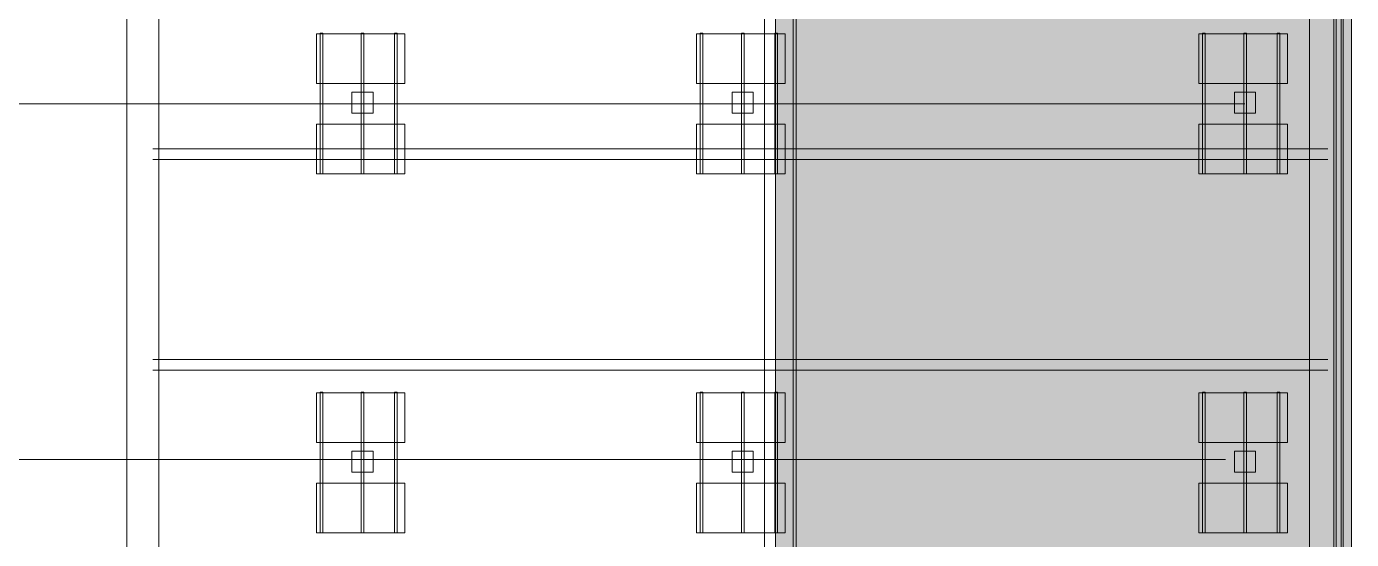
# Model space of a CAD drawing. Header units: inches. Extents: x -10671 to 1761, y -674 to 7170.
# Drawn here: x -6905 to -6156, y 1480 to 1770 of the extents above; entities that cross this region are included whole.
import ezdxf

# ---------------------------------------------------------------- set-up
doc = ezdxf.new("R2010")
doc.units = ezdxf.units.IN
doc.header["$LTSCALE"] = 19.2
doc.header["$MEASUREMENT"] = 0
for name, color, linetype, lineweight, true_color in [('Venue-Airwall Closed', 7, 'Continuous', 5, 0x000000), ('Venue-NO HANG ZONE', 7, 'Continuous', 15, 0xdd0000), ('Venue-Rigging Steel-High', 7, 'Continuous', 5, 0x800000), ('Venue-Rigging Steel-Low', 7, 'Continuous', 5, 0x0000dd)]:
    doc.layers.add(name, color=color, linetype=linetype, lineweight=lineweight, true_color=true_color)
doc.layers.add('Venue-Ceiling-Lights', color=7, linetype='Continuous', lineweight=5)
doc.layers.add('Venue-Ceiling-Lights Circuits', color=7, linetype='Continuous', lineweight=5)

# ---------------------------------------------------------------- blocks, each defined once
blk = doc.blocks.new('Group-1096-1')
at = {"layer": 'Venue-Ceiling-Lights', "color": 7, "linetype": 'Continuous', "lineweight": 5}
for points in [[(-6741.57, 1687.09, 355.98), (-6741.57, 1687.09, 359.98), (-6741.57, 1715.09, 359.98), (-6741.57, 1715.09, 355.98)], [(-6741.57, 1715.09, 355.98), (-6741.57, 1715.09, 359.98), (-6691.57, 1715.09, 359.98), (-6691.57, 1715.09, 355.98)], [(-6691.57, 1715.09, 359.98), (-6741.57, 1715.09, 359.98), (-6741.57, 1687.09, 359.98), (-6691.57, 1687.09, 359.98)], [(-6691.57, 1687.09, 355.98), (-6741.57, 1687.09, 355.98), (-6741.57, 1715.09, 355.98), (-6691.57, 1715.09, 355.98)], [(-6691.57, 1715.09, 355.98), (-6691.57, 1715.09, 359.98), (-6691.57, 1687.09, 359.98), (-6691.57, 1687.09, 355.98)], [(-6691.57, 1687.09, 355.98), (-6691.57, 1687.09, 359.98), (-6741.57, 1687.09, 359.98), (-6741.57, 1687.09, 355.98)]]:
    blk.add_3dface(points, dxfattribs=at)
blk = doc.blocks.new('Group-1097-1')
at = {"layer": 'Venue-Ceiling-Lights', "color": 7, "linetype": 'Continuous', "lineweight": 5}
for points in [[(-6697.42, 1687.09, 360.05), (-6697.42, 1687.09, 361.05), (-6697.42, 1766.68, 361.05), (-6697.42, 1766.68, 360.05)], [(-6697.42, 1766.68, 360.05), (-6697.42, 1766.68, 361.05), (-6695.92, 1766.68, 361.05), (-6695.92, 1766.68, 360.05)], [(-6695.92, 1766.68, 361.05), (-6697.42, 1766.68, 361.05), (-6697.42, 1687.09, 361.05), (-6695.92, 1687.09, 361.05)], [(-6695.92, 1687.09, 360.05), (-6697.42, 1687.09, 360.05), (-6697.42, 1766.68, 360.05), (-6695.92, 1766.68, 360.05)], [(-6695.92, 1766.68, 360.05), (-6695.92, 1766.68, 361.05), (-6695.92, 1687.09, 361.05), (-6695.92, 1687.09, 360.05)], [(-6695.92, 1687.09, 360.05), (-6695.92, 1687.09, 361.05), (-6697.42, 1687.09, 361.05), (-6697.42, 1687.09, 360.05)]]:
    blk.add_3dface(points, dxfattribs=at)
blk = doc.blocks.new('Group-1098-1')
at = {"layer": 'Venue-Ceiling-Lights', "color": 7, "linetype": 'Continuous', "lineweight": 5}
for points in [[(-6716.24, 1687.09, 360.05), (-6716.24, 1687.09, 361.05), (-6716.24, 1766.68, 361.05), (-6716.24, 1766.68, 360.05)], [(-6716.24, 1766.68, 360.05), (-6716.24, 1766.68, 361.05), (-6714.74, 1766.68, 361.05), (-6714.74, 1766.68, 360.05)], [(-6714.74, 1766.68, 361.05), (-6716.24, 1766.68, 361.05), (-6716.24, 1687.09, 361.05), (-6714.74, 1687.09, 361.05)], [(-6714.74, 1687.09, 360.05), (-6716.24, 1687.09, 360.05), (-6716.24, 1766.68, 360.05), (-6714.74, 1766.68, 360.05)], [(-6714.74, 1766.68, 360.05), (-6714.74, 1766.68, 361.05), (-6714.74, 1687.09, 361.05), (-6714.74, 1687.09, 360.05)], [(-6714.74, 1687.09, 360.05), (-6714.74, 1687.09, 361.05), (-6716.24, 1687.09, 361.05), (-6716.24, 1687.09, 360.05)]]:
    blk.add_3dface(points, dxfattribs=at)
blk = doc.blocks.new('Group-1099-1')
at = {"layer": 'Venue-Ceiling-Lights', "color": 7, "linetype": 'Continuous', "lineweight": 5}
for points in [[(-6739.52, 1687.09, 360.05), (-6739.52, 1687.09, 361.05), (-6739.52, 1766.68, 361.05), (-6739.52, 1766.68, 360.05)], [(-6739.52, 1766.68, 360.05), (-6739.52, 1766.68, 361.05), (-6738.02, 1766.68, 361.05), (-6738.02, 1766.68, 360.05)], [(-6738.02, 1766.68, 361.05), (-6739.52, 1766.68, 361.05), (-6739.52, 1687.09, 361.05), (-6738.02, 1687.09, 361.05)], [(-6738.02, 1687.09, 360.05), (-6739.52, 1687.09, 360.05), (-6739.52, 1766.68, 360.05), (-6738.02, 1766.68, 360.05)], [(-6738.02, 1766.68, 360.05), (-6738.02, 1766.68, 361.05), (-6738.02, 1687.09, 361.05), (-6738.02, 1687.09, 360.05)], [(-6738.02, 1687.09, 360.05), (-6738.02, 1687.09, 361.05), (-6739.52, 1687.09, 361.05), (-6739.52, 1687.09, 360.05)]]:
    blk.add_3dface(points, dxfattribs=at)
blk = doc.blocks.new('Group-1100-1')
at = {"layer": 'Venue-Ceiling-Lights', "color": 7, "linetype": 'Continuous', "lineweight": 5}
for points in [[(-6741.57, 1738.24, 355.98), (-6741.57, 1738.24, 359.98), (-6741.57, 1766.24, 359.98), (-6741.57, 1766.24, 355.98)], [(-6741.57, 1766.24, 355.98), (-6741.57, 1766.24, 359.98), (-6691.57, 1766.24, 359.98), (-6691.57, 1766.24, 355.98)], [(-6691.57, 1766.24, 359.98), (-6741.57, 1766.24, 359.98), (-6741.57, 1738.24, 359.98), (-6691.57, 1738.24, 359.98)], [(-6691.57, 1738.24, 355.98), (-6741.57, 1738.24, 355.98), (-6741.57, 1766.24, 355.98), (-6691.57, 1766.24, 355.98)], [(-6691.57, 1766.24, 355.98), (-6691.57, 1766.24, 359.98), (-6691.57, 1738.24, 359.98), (-6691.57, 1738.24, 355.98)], [(-6691.57, 1738.24, 355.98), (-6691.57, 1738.24, 359.98), (-6741.57, 1738.24, 359.98), (-6741.57, 1738.24, 355.98)]]:
    blk.add_3dface(points, dxfattribs=at)
blk = doc.blocks.new('Group-1101-1')
at = {"layer": 'Venue-Ceiling-Lights', "color": 7, "linetype": 'Continuous', "lineweight": 5}
for points in [[(-6721.53, 1733.33, 350), (-6721.53, 1733.33, 356), (-6709.53, 1733.33, 356), (-6709.53, 1733.33, 350)], [(-6721.53, 1721.33, 350), (-6721.53, 1721.33, 356), (-6721.53, 1733.33, 356), (-6721.53, 1733.33, 350)], [(-6709.53, 1733.33, 356), (-6721.53, 1733.33, 356), (-6721.53, 1721.33, 356), (-6709.53, 1721.33, 356)], [(-6709.53, 1721.33, 350), (-6721.53, 1721.33, 350), (-6721.53, 1733.33, 350), (-6709.53, 1733.33, 350)], [(-6709.53, 1733.33, 350), (-6709.53, 1733.33, 356), (-6709.53, 1721.33, 356), (-6709.53, 1721.33, 350)], [(-6709.53, 1721.33, 350), (-6709.53, 1721.33, 356), (-6721.53, 1721.33, 356), (-6721.53, 1721.33, 350)]]:
    blk.add_3dface(points, dxfattribs=at)
blk = doc.blocks.new('Group-1102-1')
at = {"layer": 'Venue-Ceiling-Lights', "color": 7}
for name in ['Group-1100-1', 'Group-1099-1', 'Group-1098-1', 'Group-1097-1', 'Group-1096-1']:
    blk.add_blockref(name, (0, 0), dxfattribs=at)
at = {"layer": 'Venue-Ceiling-Lights', "color": 1, "true_color": 0xff0000}
blk.add_blockref('Group-1101-1', (0, 0), dxfattribs=at)
blk = doc.blocks.new('Group-1103-1')
at = {"layer": 'Venue-Ceiling-Lights', "color": 7, "linetype": 'Continuous', "lineweight": 5}
for points in [[(-6741.57, 1483.97, 355.98), (-6741.57, 1483.97, 359.98), (-6741.57, 1511.97, 359.98), (-6741.57, 1511.97, 355.98)], [(-6741.57, 1511.97, 355.98), (-6741.57, 1511.97, 359.98), (-6691.57, 1511.97, 359.98), (-6691.57, 1511.97, 355.98)], [(-6691.57, 1511.97, 359.98), (-6741.57, 1511.97, 359.98), (-6741.57, 1483.97, 359.98), (-6691.57, 1483.97, 359.98)], [(-6691.57, 1483.97, 355.98), (-6741.57, 1483.97, 355.98), (-6741.57, 1511.97, 355.98), (-6691.57, 1511.97, 355.98)], [(-6691.57, 1511.97, 355.98), (-6691.57, 1511.97, 359.98), (-6691.57, 1483.97, 359.98), (-6691.57, 1483.97, 355.98)], [(-6691.57, 1483.97, 355.98), (-6691.57, 1483.97, 359.98), (-6741.57, 1483.97, 359.98), (-6741.57, 1483.97, 355.98)]]:
    blk.add_3dface(points, dxfattribs=at)
blk = doc.blocks.new('Group-1104-1')
at = {"layer": 'Venue-Ceiling-Lights', "color": 7, "linetype": 'Continuous', "lineweight": 5}
for points in [[(-6697.42, 1483.97, 360.05), (-6697.42, 1483.97, 361.05), (-6697.42, 1563.56, 361.05), (-6697.42, 1563.56, 360.05)], [(-6697.42, 1563.56, 360.05), (-6697.42, 1563.56, 361.05), (-6695.92, 1563.56, 361.05), (-6695.92, 1563.56, 360.05)], [(-6695.92, 1563.56, 361.05), (-6697.42, 1563.56, 361.05), (-6697.42, 1483.97, 361.05), (-6695.92, 1483.97, 361.05)], [(-6695.92, 1483.97, 360.05), (-6697.42, 1483.97, 360.05), (-6697.42, 1563.56, 360.05), (-6695.92, 1563.56, 360.05)], [(-6695.92, 1563.56, 360.05), (-6695.92, 1563.56, 361.05), (-6695.92, 1483.97, 361.05), (-6695.92, 1483.97, 360.05)], [(-6695.92, 1483.97, 360.05), (-6695.92, 1483.97, 361.05), (-6697.42, 1483.97, 361.05), (-6697.42, 1483.97, 360.05)]]:
    blk.add_3dface(points, dxfattribs=at)
blk = doc.blocks.new('Group-1105-1')
at = {"layer": 'Venue-Ceiling-Lights', "color": 7, "linetype": 'Continuous', "lineweight": 5}
for points in [[(-6716.24, 1483.97, 360.05), (-6716.24, 1483.97, 361.05), (-6716.24, 1563.56, 361.05), (-6716.24, 1563.56, 360.05)], [(-6716.24, 1563.56, 360.05), (-6716.24, 1563.56, 361.05), (-6714.74, 1563.56, 361.05), (-6714.74, 1563.56, 360.05)], [(-6714.74, 1563.56, 361.05), (-6716.24, 1563.56, 361.05), (-6716.24, 1483.97, 361.05), (-6714.74, 1483.97, 361.05)], [(-6714.74, 1483.97, 360.05), (-6716.24, 1483.97, 360.05), (-6716.24, 1563.56, 360.05), (-6714.74, 1563.56, 360.05)], [(-6714.74, 1563.56, 360.05), (-6714.74, 1563.56, 361.05), (-6714.74, 1483.97, 361.05), (-6714.74, 1483.97, 360.05)], [(-6714.74, 1483.97, 360.05), (-6714.74, 1483.97, 361.05), (-6716.24, 1483.97, 361.05), (-6716.24, 1483.97, 360.05)]]:
    blk.add_3dface(points, dxfattribs=at)
blk = doc.blocks.new('Group-1106-1')
at = {"layer": 'Venue-Ceiling-Lights', "color": 7, "linetype": 'Continuous', "lineweight": 5}
for points in [[(-6739.52, 1483.97, 360.05), (-6739.52, 1483.97, 361.05), (-6739.52, 1563.56, 361.05), (-6739.52, 1563.56, 360.05)], [(-6739.52, 1563.56, 360.05), (-6739.52, 1563.56, 361.05), (-6738.02, 1563.56, 361.05), (-6738.02, 1563.56, 360.05)], [(-6738.02, 1563.56, 361.05), (-6739.52, 1563.56, 361.05), (-6739.52, 1483.97, 361.05), (-6738.02, 1483.97, 361.05)], [(-6738.02, 1483.97, 360.05), (-6739.52, 1483.97, 360.05), (-6739.52, 1563.56, 360.05), (-6738.02, 1563.56, 360.05)], [(-6738.02, 1563.56, 360.05), (-6738.02, 1563.56, 361.05), (-6738.02, 1483.97, 361.05), (-6738.02, 1483.97, 360.05)], [(-6738.02, 1483.97, 360.05), (-6738.02, 1483.97, 361.05), (-6739.52, 1483.97, 361.05), (-6739.52, 1483.97, 360.05)]]:
    blk.add_3dface(points, dxfattribs=at)
blk = doc.blocks.new('Group-1107-1')
at = {"layer": 'Venue-Ceiling-Lights', "color": 7, "linetype": 'Continuous', "lineweight": 5}
for points in [[(-6741.57, 1535.12, 355.98), (-6741.57, 1535.12, 359.98), (-6741.57, 1563.12, 359.98), (-6741.57, 1563.12, 355.98)], [(-6741.57, 1563.12, 355.98), (-6741.57, 1563.12, 359.98), (-6691.57, 1563.12, 359.98), (-6691.57, 1563.12, 355.98)], [(-6691.57, 1563.12, 359.98), (-6741.57, 1563.12, 359.98), (-6741.57, 1535.12, 359.98), (-6691.57, 1535.12, 359.98)], [(-6691.57, 1535.12, 355.98), (-6741.57, 1535.12, 355.98), (-6741.57, 1563.12, 355.98), (-6691.57, 1563.12, 355.98)], [(-6691.57, 1563.12, 355.98), (-6691.57, 1563.12, 359.98), (-6691.57, 1535.12, 359.98), (-6691.57, 1535.12, 355.98)], [(-6691.57, 1535.12, 355.98), (-6691.57, 1535.12, 359.98), (-6741.57, 1535.12, 359.98), (-6741.57, 1535.12, 355.98)]]:
    blk.add_3dface(points, dxfattribs=at)
blk = doc.blocks.new('Group-1108-1')
at = {"layer": 'Venue-Ceiling-Lights', "color": 7, "linetype": 'Continuous', "lineweight": 5}
for points in [[(-6721.53, 1530.2, 350), (-6721.53, 1530.2, 356), (-6709.53, 1530.2, 356), (-6709.53, 1530.2, 350)], [(-6721.53, 1518.2, 350), (-6721.53, 1518.2, 356), (-6721.53, 1530.2, 356), (-6721.53, 1530.2, 350)], [(-6709.53, 1530.2, 356), (-6721.53, 1530.2, 356), (-6721.53, 1518.2, 356), (-6709.53, 1518.2, 356)], [(-6709.53, 1518.2, 350), (-6721.53, 1518.2, 350), (-6721.53, 1530.2, 350), (-6709.53, 1530.2, 350)], [(-6709.53, 1530.2, 350), (-6709.53, 1530.2, 356), (-6709.53, 1518.2, 356), (-6709.53, 1518.2, 350)], [(-6709.53, 1518.2, 350), (-6709.53, 1518.2, 356), (-6721.53, 1518.2, 356), (-6721.53, 1518.2, 350)]]:
    blk.add_3dface(points, dxfattribs=at)
blk = doc.blocks.new('Group-1109-1')
at = {"layer": 'Venue-Ceiling-Lights', "color": 7}
for name in ['Group-1107-1', 'Group-1106-1', 'Group-1105-1', 'Group-1104-1', 'Group-1103-1']:
    blk.add_blockref(name, (0, 0), dxfattribs=at)
at = {"layer": 'Venue-Ceiling-Lights', "color": 1, "true_color": 0xff0000}
blk.add_blockref('Group-1108-1', (0, 0), dxfattribs=at)
blk = doc.blocks.new('Group-1180-1')
at = {"layer": 'Venue-Ceiling-Lights', "color": 7, "linetype": 'Continuous', "lineweight": 5}
for points in [[(-6526.57, 1687.09, 355.98), (-6526.57, 1687.09, 359.98), (-6526.57, 1715.09, 359.98), (-6526.57, 1715.09, 355.98)], [(-6526.57, 1715.09, 355.98), (-6526.57, 1715.09, 359.98), (-6476.57, 1715.09, 359.98), (-6476.57, 1715.09, 355.98)], [(-6476.57, 1715.09, 359.98), (-6526.57, 1715.09, 359.98), (-6526.57, 1687.09, 359.98), (-6476.57, 1687.09, 359.98)], [(-6476.57, 1687.09, 355.98), (-6526.57, 1687.09, 355.98), (-6526.57, 1715.09, 355.98), (-6476.57, 1715.09, 355.98)], [(-6476.57, 1715.09, 355.98), (-6476.57, 1715.09, 359.98), (-6476.57, 1687.09, 359.98), (-6476.57, 1687.09, 355.98)], [(-6476.57, 1687.09, 355.98), (-6476.57, 1687.09, 359.98), (-6526.57, 1687.09, 359.98), (-6526.57, 1687.09, 355.98)]]:
    blk.add_3dface(points, dxfattribs=at)
blk = doc.blocks.new('Group-1181-1')
at = {"layer": 'Venue-Ceiling-Lights', "color": 7, "linetype": 'Continuous', "lineweight": 5}
for points in [[(-6482.42, 1687.09, 360.05), (-6482.42, 1687.09, 361.05), (-6482.42, 1766.68, 361.05), (-6482.42, 1766.68, 360.05)], [(-6482.42, 1766.68, 360.05), (-6482.42, 1766.68, 361.05), (-6480.92, 1766.68, 361.05), (-6480.92, 1766.68, 360.05)], [(-6480.92, 1766.68, 361.05), (-6482.42, 1766.68, 361.05), (-6482.42, 1687.09, 361.05), (-6480.92, 1687.09, 361.05)], [(-6480.92, 1687.09, 360.05), (-6482.42, 1687.09, 360.05), (-6482.42, 1766.68, 360.05), (-6480.92, 1766.68, 360.05)], [(-6480.92, 1766.68, 360.05), (-6480.92, 1766.68, 361.05), (-6480.92, 1687.09, 361.05), (-6480.92, 1687.09, 360.05)], [(-6480.92, 1687.09, 360.05), (-6480.92, 1687.09, 361.05), (-6482.42, 1687.09, 361.05), (-6482.42, 1687.09, 360.05)]]:
    blk.add_3dface(points, dxfattribs=at)
blk = doc.blocks.new('Group-1182-1')
at = {"layer": 'Venue-Ceiling-Lights', "color": 7, "linetype": 'Continuous', "lineweight": 5}
for points in [[(-6501.24, 1687.09, 360.05), (-6501.24, 1687.09, 361.05), (-6501.24, 1766.68, 361.05), (-6501.24, 1766.68, 360.05)], [(-6501.24, 1766.68, 360.05), (-6501.24, 1766.68, 361.05), (-6499.74, 1766.68, 361.05), (-6499.74, 1766.68, 360.05)], [(-6499.74, 1766.68, 361.05), (-6501.24, 1766.68, 361.05), (-6501.24, 1687.09, 361.05), (-6499.74, 1687.09, 361.05)], [(-6499.74, 1687.09, 360.05), (-6501.24, 1687.09, 360.05), (-6501.24, 1766.68, 360.05), (-6499.74, 1766.68, 360.05)], [(-6499.74, 1766.68, 360.05), (-6499.74, 1766.68, 361.05), (-6499.74, 1687.09, 361.05), (-6499.74, 1687.09, 360.05)], [(-6499.74, 1687.09, 360.05), (-6499.74, 1687.09, 361.05), (-6501.24, 1687.09, 361.05), (-6501.24, 1687.09, 360.05)]]:
    blk.add_3dface(points, dxfattribs=at)
blk = doc.blocks.new('Group-1183-1')
at = {"layer": 'Venue-Ceiling-Lights', "color": 7, "linetype": 'Continuous', "lineweight": 5}
for points in [[(-6524.52, 1687.09, 360.05), (-6524.52, 1687.09, 361.05), (-6524.52, 1766.68, 361.05), (-6524.52, 1766.68, 360.05)], [(-6524.52, 1766.68, 360.05), (-6524.52, 1766.68, 361.05), (-6523.02, 1766.68, 361.05), (-6523.02, 1766.68, 360.05)], [(-6523.02, 1766.68, 361.05), (-6524.52, 1766.68, 361.05), (-6524.52, 1687.09, 361.05), (-6523.02, 1687.09, 361.05)], [(-6523.02, 1687.09, 360.05), (-6524.52, 1687.09, 360.05), (-6524.52, 1766.68, 360.05), (-6523.02, 1766.68, 360.05)], [(-6523.02, 1766.68, 360.05), (-6523.02, 1766.68, 361.05), (-6523.02, 1687.09, 361.05), (-6523.02, 1687.09, 360.05)], [(-6523.02, 1687.09, 360.05), (-6523.02, 1687.09, 361.05), (-6524.52, 1687.09, 361.05), (-6524.52, 1687.09, 360.05)]]:
    blk.add_3dface(points, dxfattribs=at)
blk = doc.blocks.new('Group-1184-1')
at = {"layer": 'Venue-Ceiling-Lights', "color": 7, "linetype": 'Continuous', "lineweight": 5}
for points in [[(-6526.57, 1738.24, 355.98), (-6526.57, 1738.24, 359.98), (-6526.57, 1766.24, 359.98), (-6526.57, 1766.24, 355.98)], [(-6526.57, 1766.24, 355.98), (-6526.57, 1766.24, 359.98), (-6476.57, 1766.24, 359.98), (-6476.57, 1766.24, 355.98)], [(-6476.57, 1766.24, 359.98), (-6526.57, 1766.24, 359.98), (-6526.57, 1738.24, 359.98), (-6476.57, 1738.24, 359.98)], [(-6476.57, 1738.24, 355.98), (-6526.57, 1738.24, 355.98), (-6526.57, 1766.24, 355.98), (-6476.57, 1766.24, 355.98)], [(-6476.57, 1766.24, 355.98), (-6476.57, 1766.24, 359.98), (-6476.57, 1738.24, 359.98), (-6476.57, 1738.24, 355.98)], [(-6476.57, 1738.24, 355.98), (-6476.57, 1738.24, 359.98), (-6526.57, 1738.24, 359.98), (-6526.57, 1738.24, 355.98)]]:
    blk.add_3dface(points, dxfattribs=at)
blk = doc.blocks.new('Group-1185-1')
at = {"layer": 'Venue-Ceiling-Lights', "color": 7, "linetype": 'Continuous', "lineweight": 5}
for points in [[(-6506.53, 1733.33, 350), (-6506.53, 1733.33, 356), (-6494.53, 1733.33, 356), (-6494.53, 1733.33, 350)], [(-6506.53, 1721.33, 350), (-6506.53, 1721.33, 356), (-6506.53, 1733.33, 356), (-6506.53, 1733.33, 350)], [(-6494.53, 1733.33, 356), (-6506.53, 1733.33, 356), (-6506.53, 1721.33, 356), (-6494.53, 1721.33, 356)], [(-6494.53, 1721.33, 350), (-6506.53, 1721.33, 350), (-6506.53, 1733.33, 350), (-6494.53, 1733.33, 350)], [(-6494.53, 1733.33, 350), (-6494.53, 1733.33, 356), (-6494.53, 1721.33, 356), (-6494.53, 1721.33, 350)], [(-6494.53, 1721.33, 350), (-6494.53, 1721.33, 356), (-6506.53, 1721.33, 356), (-6506.53, 1721.33, 350)]]:
    blk.add_3dface(points, dxfattribs=at)
blk = doc.blocks.new('Group-1186-1')
at = {"layer": 'Venue-Ceiling-Lights', "color": 7}
for name in ['Group-1184-1', 'Group-1183-1', 'Group-1182-1', 'Group-1181-1', 'Group-1180-1']:
    blk.add_blockref(name, (0, 0), dxfattribs=at)
at = {"layer": 'Venue-Ceiling-Lights', "color": 1, "true_color": 0xff0000}
blk.add_blockref('Group-1185-1', (0, 0), dxfattribs=at)
blk = doc.blocks.new('Group-1187-1')
at = {"layer": 'Venue-Ceiling-Lights', "color": 7, "linetype": 'Continuous', "lineweight": 5}
for points in [[(-6526.57, 1483.97, 355.98), (-6526.57, 1483.97, 359.98), (-6526.57, 1511.97, 359.98), (-6526.57, 1511.97, 355.98)], [(-6526.57, 1511.97, 355.98), (-6526.57, 1511.97, 359.98), (-6476.57, 1511.97, 359.98), (-6476.57, 1511.97, 355.98)], [(-6476.57, 1511.97, 359.98), (-6526.57, 1511.97, 359.98), (-6526.57, 1483.97, 359.98), (-6476.57, 1483.97, 359.98)], [(-6476.57, 1483.97, 355.98), (-6526.57, 1483.97, 355.98), (-6526.57, 1511.97, 355.98), (-6476.57, 1511.97, 355.98)], [(-6476.57, 1511.97, 355.98), (-6476.57, 1511.97, 359.98), (-6476.57, 1483.97, 359.98), (-6476.57, 1483.97, 355.98)], [(-6476.57, 1483.97, 355.98), (-6476.57, 1483.97, 359.98), (-6526.57, 1483.97, 359.98), (-6526.57, 1483.97, 355.98)]]:
    blk.add_3dface(points, dxfattribs=at)
blk = doc.blocks.new('Group-1188-1')
at = {"layer": 'Venue-Ceiling-Lights', "color": 7, "linetype": 'Continuous', "lineweight": 5}
for points in [[(-6482.42, 1483.97, 360.05), (-6482.42, 1483.97, 361.05), (-6482.42, 1563.56, 361.05), (-6482.42, 1563.56, 360.05)], [(-6482.42, 1563.56, 360.05), (-6482.42, 1563.56, 361.05), (-6480.92, 1563.56, 361.05), (-6480.92, 1563.56, 360.05)], [(-6480.92, 1563.56, 361.05), (-6482.42, 1563.56, 361.05), (-6482.42, 1483.97, 361.05), (-6480.92, 1483.97, 361.05)], [(-6480.92, 1483.97, 360.05), (-6482.42, 1483.97, 360.05), (-6482.42, 1563.56, 360.05), (-6480.92, 1563.56, 360.05)], [(-6480.92, 1563.56, 360.05), (-6480.92, 1563.56, 361.05), (-6480.92, 1483.97, 361.05), (-6480.92, 1483.97, 360.05)], [(-6480.92, 1483.97, 360.05), (-6480.92, 1483.97, 361.05), (-6482.42, 1483.97, 361.05), (-6482.42, 1483.97, 360.05)]]:
    blk.add_3dface(points, dxfattribs=at)
blk = doc.blocks.new('Group-1189-1')
at = {"layer": 'Venue-Ceiling-Lights', "color": 7, "linetype": 'Continuous', "lineweight": 5}
for points in [[(-6501.24, 1483.97, 360.05), (-6501.24, 1483.97, 361.05), (-6501.24, 1563.56, 361.05), (-6501.24, 1563.56, 360.05)], [(-6501.24, 1563.56, 360.05), (-6501.24, 1563.56, 361.05), (-6499.74, 1563.56, 361.05), (-6499.74, 1563.56, 360.05)], [(-6499.74, 1563.56, 361.05), (-6501.24, 1563.56, 361.05), (-6501.24, 1483.97, 361.05), (-6499.74, 1483.97, 361.05)], [(-6499.74, 1483.97, 360.05), (-6501.24, 1483.97, 360.05), (-6501.24, 1563.56, 360.05), (-6499.74, 1563.56, 360.05)], [(-6499.74, 1563.56, 360.05), (-6499.74, 1563.56, 361.05), (-6499.74, 1483.97, 361.05), (-6499.74, 1483.97, 360.05)], [(-6499.74, 1483.97, 360.05), (-6499.74, 1483.97, 361.05), (-6501.24, 1483.97, 361.05), (-6501.24, 1483.97, 360.05)]]:
    blk.add_3dface(points, dxfattribs=at)
blk = doc.blocks.new('Group-1190-1')
at = {"layer": 'Venue-Ceiling-Lights', "color": 7, "linetype": 'Continuous', "lineweight": 5}
for points in [[(-6524.52, 1483.97, 360.05), (-6524.52, 1483.97, 361.05), (-6524.52, 1563.56, 361.05), (-6524.52, 1563.56, 360.05)], [(-6524.52, 1563.56, 360.05), (-6524.52, 1563.56, 361.05), (-6523.02, 1563.56, 361.05), (-6523.02, 1563.56, 360.05)], [(-6523.02, 1563.56, 361.05), (-6524.52, 1563.56, 361.05), (-6524.52, 1483.97, 361.05), (-6523.02, 1483.97, 361.05)], [(-6523.02, 1483.97, 360.05), (-6524.52, 1483.97, 360.05), (-6524.52, 1563.56, 360.05), (-6523.02, 1563.56, 360.05)], [(-6523.02, 1563.56, 360.05), (-6523.02, 1563.56, 361.05), (-6523.02, 1483.97, 361.05), (-6523.02, 1483.97, 360.05)], [(-6523.02, 1483.97, 360.05), (-6523.02, 1483.97, 361.05), (-6524.52, 1483.97, 361.05), (-6524.52, 1483.97, 360.05)]]:
    blk.add_3dface(points, dxfattribs=at)
blk = doc.blocks.new('Group-1191-1')
at = {"layer": 'Venue-Ceiling-Lights', "color": 7, "linetype": 'Continuous', "lineweight": 5}
for points in [[(-6526.57, 1535.12, 355.98), (-6526.57, 1535.12, 359.98), (-6526.57, 1563.12, 359.98), (-6526.57, 1563.12, 355.98)], [(-6526.57, 1563.12, 355.98), (-6526.57, 1563.12, 359.98), (-6476.57, 1563.12, 359.98), (-6476.57, 1563.12, 355.98)], [(-6476.57, 1563.12, 359.98), (-6526.57, 1563.12, 359.98), (-6526.57, 1535.12, 359.98), (-6476.57, 1535.12, 359.98)], [(-6476.57, 1535.12, 355.98), (-6526.57, 1535.12, 355.98), (-6526.57, 1563.12, 355.98), (-6476.57, 1563.12, 355.98)], [(-6476.57, 1563.12, 355.98), (-6476.57, 1563.12, 359.98), (-6476.57, 1535.12, 359.98), (-6476.57, 1535.12, 355.98)], [(-6476.57, 1535.12, 355.98), (-6476.57, 1535.12, 359.98), (-6526.57, 1535.12, 359.98), (-6526.57, 1535.12, 355.98)]]:
    blk.add_3dface(points, dxfattribs=at)
blk = doc.blocks.new('Group-1192-1')
at = {"layer": 'Venue-Ceiling-Lights', "color": 7, "linetype": 'Continuous', "lineweight": 5}
for points in [[(-6506.53, 1530.2, 350), (-6506.53, 1530.2, 356), (-6494.53, 1530.2, 356), (-6494.53, 1530.2, 350)], [(-6506.53, 1518.2, 350), (-6506.53, 1518.2, 356), (-6506.53, 1530.2, 356), (-6506.53, 1530.2, 350)], [(-6494.53, 1530.2, 356), (-6506.53, 1530.2, 356), (-6506.53, 1518.2, 356), (-6494.53, 1518.2, 356)], [(-6494.53, 1518.2, 350), (-6506.53, 1518.2, 350), (-6506.53, 1530.2, 350), (-6494.53, 1530.2, 350)], [(-6494.53, 1530.2, 350), (-6494.53, 1530.2, 356), (-6494.53, 1518.2, 356), (-6494.53, 1518.2, 350)], [(-6494.53, 1518.2, 350), (-6494.53, 1518.2, 356), (-6506.53, 1518.2, 356), (-6506.53, 1518.2, 350)]]:
    blk.add_3dface(points, dxfattribs=at)
blk = doc.blocks.new('Group-1193-1')
at = {"layer": 'Venue-Ceiling-Lights', "color": 7}
for name in ['Group-1191-1', 'Group-1190-1', 'Group-1189-1', 'Group-1188-1', 'Group-1187-1']:
    blk.add_blockref(name, (0, 0), dxfattribs=at)
at = {"layer": 'Venue-Ceiling-Lights', "color": 1, "true_color": 0xff0000}
blk.add_blockref('Group-1192-1', (0, 0), dxfattribs=at)
blk = doc.blocks.new('Group-1264-1')
at = {"layer": 'Venue-Ceiling-Lights', "color": 7, "linetype": 'Continuous', "lineweight": 5}
for points in [[(-6242.57, 1687.09, 355.98), (-6242.57, 1687.09, 359.98), (-6242.57, 1715.09, 359.98), (-6242.57, 1715.09, 355.98)], [(-6242.57, 1715.09, 355.98), (-6242.57, 1715.09, 359.98), (-6192.57, 1715.09, 359.98), (-6192.57, 1715.09, 355.98)], [(-6192.57, 1715.09, 359.98), (-6242.57, 1715.09, 359.98), (-6242.57, 1687.09, 359.98), (-6192.57, 1687.09, 359.98)], [(-6192.57, 1687.09, 355.98), (-6242.57, 1687.09, 355.98), (-6242.57, 1715.09, 355.98), (-6192.57, 1715.09, 355.98)], [(-6192.57, 1715.09, 355.98), (-6192.57, 1715.09, 359.98), (-6192.57, 1687.09, 359.98), (-6192.57, 1687.09, 355.98)], [(-6192.57, 1687.09, 355.98), (-6192.57, 1687.09, 359.98), (-6242.57, 1687.09, 359.98), (-6242.57, 1687.09, 355.98)]]:
    blk.add_3dface(points, dxfattribs=at)
blk = doc.blocks.new('Group-1265-1')
at = {"layer": 'Venue-Ceiling-Lights', "color": 7, "linetype": 'Continuous', "lineweight": 5}
for points in [[(-6198.42, 1687.09, 360.05), (-6198.42, 1687.09, 361.05), (-6198.42, 1766.68, 361.05), (-6198.42, 1766.68, 360.05)], [(-6198.42, 1766.68, 360.05), (-6198.42, 1766.68, 361.05), (-6196.92, 1766.68, 361.05), (-6196.92, 1766.68, 360.05)], [(-6196.92, 1766.68, 361.05), (-6198.42, 1766.68, 361.05), (-6198.42, 1687.09, 361.05), (-6196.92, 1687.09, 361.05)], [(-6196.92, 1687.09, 360.05), (-6198.42, 1687.09, 360.05), (-6198.42, 1766.68, 360.05), (-6196.92, 1766.68, 360.05)], [(-6196.92, 1766.68, 360.05), (-6196.92, 1766.68, 361.05), (-6196.92, 1687.09, 361.05), (-6196.92, 1687.09, 360.05)], [(-6196.92, 1687.09, 360.05), (-6196.92, 1687.09, 361.05), (-6198.42, 1687.09, 361.05), (-6198.42, 1687.09, 360.05)]]:
    blk.add_3dface(points, dxfattribs=at)
blk = doc.blocks.new('Group-1266-1')
at = {"layer": 'Venue-Ceiling-Lights', "color": 7, "linetype": 'Continuous', "lineweight": 5}
for points in [[(-6217.24, 1687.09, 360.05), (-6217.24, 1687.09, 361.05), (-6217.24, 1766.68, 361.05), (-6217.24, 1766.68, 360.05)], [(-6217.24, 1766.68, 360.05), (-6217.24, 1766.68, 361.05), (-6215.74, 1766.68, 361.05), (-6215.74, 1766.68, 360.05)], [(-6215.74, 1766.68, 361.05), (-6217.24, 1766.68, 361.05), (-6217.24, 1687.09, 361.05), (-6215.74, 1687.09, 361.05)], [(-6215.74, 1687.09, 360.05), (-6217.24, 1687.09, 360.05), (-6217.24, 1766.68, 360.05), (-6215.74, 1766.68, 360.05)], [(-6215.74, 1766.68, 360.05), (-6215.74, 1766.68, 361.05), (-6215.74, 1687.09, 361.05), (-6215.74, 1687.09, 360.05)], [(-6215.74, 1687.09, 360.05), (-6215.74, 1687.09, 361.05), (-6217.24, 1687.09, 361.05), (-6217.24, 1687.09, 360.05)]]:
    blk.add_3dface(points, dxfattribs=at)
blk = doc.blocks.new('Group-1267-1')
at = {"layer": 'Venue-Ceiling-Lights', "color": 7, "linetype": 'Continuous', "lineweight": 5}
for points in [[(-6240.52, 1687.09, 360.05), (-6240.52, 1687.09, 361.05), (-6240.52, 1766.68, 361.05), (-6240.52, 1766.68, 360.05)], [(-6240.52, 1766.68, 360.05), (-6240.52, 1766.68, 361.05), (-6239.02, 1766.68, 361.05), (-6239.02, 1766.68, 360.05)], [(-6239.02, 1766.68, 361.05), (-6240.52, 1766.68, 361.05), (-6240.52, 1687.09, 361.05), (-6239.02, 1687.09, 361.05)], [(-6239.02, 1687.09, 360.05), (-6240.52, 1687.09, 360.05), (-6240.52, 1766.68, 360.05), (-6239.02, 1766.68, 360.05)], [(-6239.02, 1766.68, 360.05), (-6239.02, 1766.68, 361.05), (-6239.02, 1687.09, 361.05), (-6239.02, 1687.09, 360.05)], [(-6239.02, 1687.09, 360.05), (-6239.02, 1687.09, 361.05), (-6240.52, 1687.09, 361.05), (-6240.52, 1687.09, 360.05)]]:
    blk.add_3dface(points, dxfattribs=at)
blk = doc.blocks.new('Group-1268-1')
at = {"layer": 'Venue-Ceiling-Lights', "color": 7, "linetype": 'Continuous', "lineweight": 5}
for points in [[(-6242.57, 1738.24, 355.98), (-6242.57, 1738.24, 359.98), (-6242.57, 1766.24, 359.98), (-6242.57, 1766.24, 355.98)], [(-6242.57, 1766.24, 355.98), (-6242.57, 1766.24, 359.98), (-6192.57, 1766.24, 359.98), (-6192.57, 1766.24, 355.98)], [(-6192.57, 1766.24, 359.98), (-6242.57, 1766.24, 359.98), (-6242.57, 1738.24, 359.98), (-6192.57, 1738.24, 359.98)], [(-6192.57, 1738.24, 355.98), (-6242.57, 1738.24, 355.98), (-6242.57, 1766.24, 355.98), (-6192.57, 1766.24, 355.98)], [(-6192.57, 1766.24, 355.98), (-6192.57, 1766.24, 359.98), (-6192.57, 1738.24, 359.98), (-6192.57, 1738.24, 355.98)], [(-6192.57, 1738.24, 355.98), (-6192.57, 1738.24, 359.98), (-6242.57, 1738.24, 359.98), (-6242.57, 1738.24, 355.98)]]:
    blk.add_3dface(points, dxfattribs=at)
blk = doc.blocks.new('Group-1269-1')
at = {"layer": 'Venue-Ceiling-Lights', "color": 7, "linetype": 'Continuous', "lineweight": 5}
for points in [[(-6222.53, 1733.33, 350), (-6222.53, 1733.33, 356), (-6210.53, 1733.33, 356), (-6210.53, 1733.33, 350)], [(-6222.53, 1721.33, 350), (-6222.53, 1721.33, 356), (-6222.53, 1733.33, 356), (-6222.53, 1733.33, 350)], [(-6210.53, 1733.33, 356), (-6222.53, 1733.33, 356), (-6222.53, 1721.33, 356), (-6210.53, 1721.33, 356)], [(-6210.53, 1721.33, 350), (-6222.53, 1721.33, 350), (-6222.53, 1733.33, 350), (-6210.53, 1733.33, 350)], [(-6210.53, 1733.33, 350), (-6210.53, 1733.33, 356), (-6210.53, 1721.33, 356), (-6210.53, 1721.33, 350)], [(-6210.53, 1721.33, 350), (-6210.53, 1721.33, 356), (-6222.53, 1721.33, 356), (-6222.53, 1721.33, 350)]]:
    blk.add_3dface(points, dxfattribs=at)
blk = doc.blocks.new('Group-1270-1')
at = {"layer": 'Venue-Ceiling-Lights', "color": 7}
for name in ['Group-1268-1', 'Group-1267-1', 'Group-1266-1', 'Group-1265-1', 'Group-1264-1']:
    blk.add_blockref(name, (0, 0), dxfattribs=at)
at = {"layer": 'Venue-Ceiling-Lights', "color": 1, "true_color": 0xff0000}
blk.add_blockref('Group-1269-1', (0, 0), dxfattribs=at)
blk = doc.blocks.new('Group-1271-1')
at = {"layer": 'Venue-Ceiling-Lights', "color": 7, "linetype": 'Continuous', "lineweight": 5}
for points in [[(-6242.57, 1483.97, 355.98), (-6242.57, 1483.97, 359.98), (-6242.57, 1511.97, 359.98), (-6242.57, 1511.97, 355.98)], [(-6242.57, 1511.97, 355.98), (-6242.57, 1511.97, 359.98), (-6192.57, 1511.97, 359.98), (-6192.57, 1511.97, 355.98)], [(-6192.57, 1511.97, 359.98), (-6242.57, 1511.97, 359.98), (-6242.57, 1483.97, 359.98), (-6192.57, 1483.97, 359.98)], [(-6192.57, 1483.97, 355.98), (-6242.57, 1483.97, 355.98), (-6242.57, 1511.97, 355.98), (-6192.57, 1511.97, 355.98)], [(-6192.57, 1511.97, 355.98), (-6192.57, 1511.97, 359.98), (-6192.57, 1483.97, 359.98), (-6192.57, 1483.97, 355.98)], [(-6192.57, 1483.97, 355.98), (-6192.57, 1483.97, 359.98), (-6242.57, 1483.97, 359.98), (-6242.57, 1483.97, 355.98)]]:
    blk.add_3dface(points, dxfattribs=at)
blk = doc.blocks.new('Group-1272-1')
at = {"layer": 'Venue-Ceiling-Lights', "color": 7, "linetype": 'Continuous', "lineweight": 5}
for points in [[(-6198.42, 1483.97, 360.05), (-6198.42, 1483.97, 361.05), (-6198.42, 1563.56, 361.05), (-6198.42, 1563.56, 360.05)], [(-6198.42, 1563.56, 360.05), (-6198.42, 1563.56, 361.05), (-6196.92, 1563.56, 361.05), (-6196.92, 1563.56, 360.05)], [(-6196.92, 1563.56, 361.05), (-6198.42, 1563.56, 361.05), (-6198.42, 1483.97, 361.05), (-6196.92, 1483.97, 361.05)], [(-6196.92, 1483.97, 360.05), (-6198.42, 1483.97, 360.05), (-6198.42, 1563.56, 360.05), (-6196.92, 1563.56, 360.05)], [(-6196.92, 1563.56, 360.05), (-6196.92, 1563.56, 361.05), (-6196.92, 1483.97, 361.05), (-6196.92, 1483.97, 360.05)], [(-6196.92, 1483.97, 360.05), (-6196.92, 1483.97, 361.05), (-6198.42, 1483.97, 361.05), (-6198.42, 1483.97, 360.05)]]:
    blk.add_3dface(points, dxfattribs=at)
blk = doc.blocks.new('Group-1273-1')
at = {"layer": 'Venue-Ceiling-Lights', "color": 7, "linetype": 'Continuous', "lineweight": 5}
for points in [[(-6217.24, 1483.97, 360.05), (-6217.24, 1483.97, 361.05), (-6217.24, 1563.56, 361.05), (-6217.24, 1563.56, 360.05)], [(-6217.24, 1563.56, 360.05), (-6217.24, 1563.56, 361.05), (-6215.74, 1563.56, 361.05), (-6215.74, 1563.56, 360.05)], [(-6215.74, 1563.56, 361.05), (-6217.24, 1563.56, 361.05), (-6217.24, 1483.97, 361.05), (-6215.74, 1483.97, 361.05)], [(-6215.74, 1483.97, 360.05), (-6217.24, 1483.97, 360.05), (-6217.24, 1563.56, 360.05), (-6215.74, 1563.56, 360.05)], [(-6215.74, 1563.56, 360.05), (-6215.74, 1563.56, 361.05), (-6215.74, 1483.97, 361.05), (-6215.74, 1483.97, 360.05)], [(-6215.74, 1483.97, 360.05), (-6215.74, 1483.97, 361.05), (-6217.24, 1483.97, 361.05), (-6217.24, 1483.97, 360.05)]]:
    blk.add_3dface(points, dxfattribs=at)
blk = doc.blocks.new('Group-1274-1')
at = {"layer": 'Venue-Ceiling-Lights', "color": 7, "linetype": 'Continuous', "lineweight": 5}
for points in [[(-6240.52, 1483.97, 360.05), (-6240.52, 1483.97, 361.05), (-6240.52, 1563.56, 361.05), (-6240.52, 1563.56, 360.05)], [(-6240.52, 1563.56, 360.05), (-6240.52, 1563.56, 361.05), (-6239.02, 1563.56, 361.05), (-6239.02, 1563.56, 360.05)], [(-6239.02, 1563.56, 361.05), (-6240.52, 1563.56, 361.05), (-6240.52, 1483.97, 361.05), (-6239.02, 1483.97, 361.05)], [(-6239.02, 1483.97, 360.05), (-6240.52, 1483.97, 360.05), (-6240.52, 1563.56, 360.05), (-6239.02, 1563.56, 360.05)], [(-6239.02, 1563.56, 360.05), (-6239.02, 1563.56, 361.05), (-6239.02, 1483.97, 361.05), (-6239.02, 1483.97, 360.05)], [(-6239.02, 1483.97, 360.05), (-6239.02, 1483.97, 361.05), (-6240.52, 1483.97, 361.05), (-6240.52, 1483.97, 360.05)]]:
    blk.add_3dface(points, dxfattribs=at)
blk = doc.blocks.new('Group-1275-1')
at = {"layer": 'Venue-Ceiling-Lights', "color": 7, "linetype": 'Continuous', "lineweight": 5}
for points in [[(-6242.57, 1535.12, 355.98), (-6242.57, 1535.12, 359.98), (-6242.57, 1563.12, 359.98), (-6242.57, 1563.12, 355.98)], [(-6242.57, 1563.12, 355.98), (-6242.57, 1563.12, 359.98), (-6192.57, 1563.12, 359.98), (-6192.57, 1563.12, 355.98)], [(-6192.57, 1563.12, 359.98), (-6242.57, 1563.12, 359.98), (-6242.57, 1535.12, 359.98), (-6192.57, 1535.12, 359.98)], [(-6192.57, 1535.12, 355.98), (-6242.57, 1535.12, 355.98), (-6242.57, 1563.12, 355.98), (-6192.57, 1563.12, 355.98)], [(-6192.57, 1563.12, 355.98), (-6192.57, 1563.12, 359.98), (-6192.57, 1535.12, 359.98), (-6192.57, 1535.12, 355.98)], [(-6192.57, 1535.12, 355.98), (-6192.57, 1535.12, 359.98), (-6242.57, 1535.12, 359.98), (-6242.57, 1535.12, 355.98)]]:
    blk.add_3dface(points, dxfattribs=at)
blk = doc.blocks.new('Group-1276-1')
at = {"layer": 'Venue-Ceiling-Lights', "color": 7, "linetype": 'Continuous', "lineweight": 5}
for points in [[(-6222.53, 1530.2, 350), (-6222.53, 1530.2, 356), (-6210.53, 1530.2, 356), (-6210.53, 1530.2, 350)], [(-6222.53, 1518.2, 350), (-6222.53, 1518.2, 356), (-6222.53, 1530.2, 356), (-6222.53, 1530.2, 350)], [(-6210.53, 1530.2, 356), (-6222.53, 1530.2, 356), (-6222.53, 1518.2, 356), (-6210.53, 1518.2, 356)], [(-6210.53, 1518.2, 350), (-6222.53, 1518.2, 350), (-6222.53, 1530.2, 350), (-6210.53, 1530.2, 350)], [(-6210.53, 1530.2, 350), (-6210.53, 1530.2, 356), (-6210.53, 1518.2, 356), (-6210.53, 1518.2, 350)], [(-6210.53, 1518.2, 350), (-6210.53, 1518.2, 356), (-6222.53, 1518.2, 356), (-6222.53, 1518.2, 350)]]:
    blk.add_3dface(points, dxfattribs=at)
blk = doc.blocks.new('Group-1277-1')
at = {"layer": 'Venue-Ceiling-Lights', "color": 7}
for name in ['Group-1275-1', 'Group-1274-1', 'Group-1273-1', 'Group-1272-1', 'Group-1271-1']:
    blk.add_blockref(name, (0, 0), dxfattribs=at)
at = {"layer": 'Venue-Ceiling-Lights', "color": 1, "true_color": 0xff0000}
blk.add_blockref('Group-1276-1', (0, 0), dxfattribs=at)

msp = doc.modelspace()

# ---------------------------------------------------------------- hatches: boundary and pattern name
at = {"layer": 'Venue-NO HANG ZONE', "linetype": 'Continuous', "lineweight": 0}
for points in [[(-6481.98, 766.33), (-6481.98, 3959.67), (-6166.23, 3959.67), (-6166.23, 766.33)], [(-6472.07, 764.27), (-6472.07, 3957.62), (-6156.32, 3957.62), (-6156.32, 764.27)]]:
    msp.add_hatch(color=7, dxfattribs=at).paths.add_polyline_path(points)

# ---------------------------------------------------------------- linework, layer by layer
at = {"layer": 'Venue-Airwall Closed'}
for p, q in [((-6165.08, 3951.79), (-6165.08, 762.79)), ((-6161.08, 3951.79), (-6161.08, 762.79))]:
    msp.add_line(p, q, dxfattribs=at)
at = {"layer": 'Venue-Ceiling-Lights Circuits', "color": 7, "linetype": 'Continuous', "lineweight": 5}
for p, q in [((-9940.79, 1726.75), (-6216.64, 1726.75)), ((-9940.79, 1525.41), (-6227.6, 1525.41))]:
    msp.add_line(p, q, dxfattribs=at)
at = {"layer": 'Venue-NO HANG ZONE', "flags": 128}
for points in [[(-6481.98, 766.33), (-6481.98, 3959.67), (-6166.23, 3959.67), (-6166.23, 766.33)], [(-6472.07, 764.27), (-6472.07, 3957.62), (-6156.32, 3957.62), (-6156.32, 764.27)]]:
    msp.add_lwpolyline(points, close=True, dxfattribs=at)
at = {"layer": 'Venue-Rigging Steel-High'}
for p, q in [((-6833.99, 1701.18), (-6169.65, 1701.18)), ((-6833.99, 1695.18), (-6169.65, 1695.18)), ((-6833.99, 1581.93), (-6169.65, 1581.93)), ((-6833.99, 1575.93), (-6169.65, 1575.93))]:
    msp.add_line(p, q, dxfattribs=at)
at = {"layer": 'Venue-Rigging Steel-Low'}
for p, q in [((-6488.26, 752.92), (-6488.26, 3963.06)), ((-6470.26, 752.92), (-6470.26, 3963.06)), ((-6848.73, 760.92), (-6848.73, 3951.22)), ((-6830.73, 760.92), (-6830.73, 3951.22)), ((-6180.13, 760.92), (-6180.13, 3951.22)), ((-6162.13, 760.92), (-6162.13, 3951.22))]:
    msp.add_line(p, q, dxfattribs=at)

# ---------------------------------------------------------------- block references
at = {"layer": 'Venue-Ceiling-Lights', "color": 7}
for name in ['Group-1102-1', 'Group-1186-1', 'Group-1270-1', 'Group-1109-1', 'Group-1193-1', 'Group-1277-1']:
    msp.add_blockref(name, (0, 0), dxfattribs=at)

doc.saveas('drawing.dxf')
